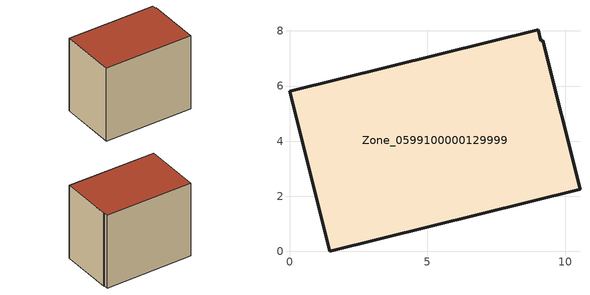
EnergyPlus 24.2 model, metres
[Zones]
Zone_0599100000129999
 floor ground (C_G): 1.45,0 0,5.82 9.02,8.05 9.12,7.64 9.19,7.66 10.54,2.25 z0
 wall outside (C_F): 1.45,0 10.54,2.25 9.19,7.66 9.12,7.64 9.02,8.05 0,5.82 1.45,0 z0:8
 roof outside (C_R): 0,5.82 1.45,0 10.54,2.25 9.19,7.66 9.12,7.64 9.02,8.05 z8
[BUILDING]
Pand.0599100000129999: North Axis=0; Terrain=City; Loads Convergence Tolerance Value=0.04; Temperature Convergence Tolerance Value=0.4; Solar Distribution=FullExterior; Maximum Number of Warmup Days=25; Minimum Number of Warmup Days=1
[Site:Location]
Rotterdam.The.Hague.AP_ZH_NLD Design_Conditions: Latitude=51.96; Longitude=4.45; Time Zone=1; Elevation=-4.5
[SITE:GROUNDTEMPERATURE:BUILDINGSURFACE]
18, 18, 18, 18, 18, 18, 18, 18, 18, 18, 18, 18
[MATERIAL] Thermal Absorptance=0.9; Solar Absorptance=0.7; Visible Absorptance=0.7
Name | Roughness | Thickness | Conductivity | Density | Specific Heat
G.TI.1965-1974 | MediumSmooth | 0.15 | 0.882353 | 540 | 1210
F.TI.1965-1974 | Rough | 0.3 | 0.697674 | 1920 | 840
R.TI.1965-1974 | MediumRough | 0.2 | 0.232558 | 1500 | 1000
[CONSTRUCTION]
C_G: G.TI.1965-1974
C_F: F.TI.1965-1974
C_R: R.TI.1965-1974
[ZONE]
Zone_0599100000129999: Type=1; Multiplier=1; Ceiling Height=Autocalculate; Volume=Autocalculate; Floor Area=autocalculate; Part of Total Floor Area=Yes
[ZONEINFILTRATION:DESIGNFLOWRATE]
Infil_Zone_0599100000129999: Zone or ZoneList or Space or SpaceList=Zone_0599100000129999; Schedule=AlwaysOn; Design Flow Rate Calculation Method=Flow/Area; Flow Rate per Floor Area=0.003; Constant Term Coefficient=1; Temperature Term Coefficient=0; Velocity Term Coefficient=0; Velocity Squared Term Coefficient=0
[HVACTEMPLATE:ZONE:IDEALLOADSAIRSYSTEM]
Zone_0599100000129999: Maximum Heating Supply Air Temperature=50; Minimum Cooling Supply Air Temperature=13; Maximum Heating Supply Air Humidity Ratio=0.0156; Minimum Cooling Supply Air Humidity Ratio=0.0077; Heating Limit=NoLimit; Cooling Limit=NoLimit; Dehumidification Control Type=ConstantSensibleHeatRatio; Cooling Sensible Heat Ratio=0.7; Dehumidification Setpoint=60; Humidification Control Type=None; Humidification Setpoint=30; Outdoor Air Method=None; Outdoor Air Flow Rate per Person=0.00944; Outdoor Air Flow Rate per Zone Floor Area=0; Outdoor Air Flow Rate per Zone=0; Demand Controlled Ventilation Type=None; Outdoor Air Economizer Type=NoEconomizer; Heat Recovery Type=None; Sensible Heat Recovery Effectiveness=0.7; Latent Heat Recovery Effectiveness=0.65
[ZONECONTROL:THERMOSTAT]
ThermostatControl_Zone_0599100000129999: Zone or ZoneList=Zone_0599100000129999; Control Type Schedule=DualSetpointControlType; Control 1=Thermostat_Zone_0599100000129999; Temperature Difference Between Cutout And Setpoint=0
[THERMOSTATSETPOINT:DUALSETPOINT]
Thermostat_Zone_0599100000129999: Heating Setpoint Temperature Schedule=HeatingSetpoint_Zone_0599100000129999; Cooling Setpoint Temperature Schedule=CoolingSetpoint_Zone_0599100000129999
[SCHEDULE:COMPACT]
HeatingSetpoint_Zone_0599100000129999: Through: 12/31, For: AllDays, Until: 24:00, 21
CoolingSetpoint_Zone_0599100000129999: Through: 12/31, For: AllDays, Until: 24:00, 24
DualSetpointControlType: Through: 12/31, For: AllDays, Until: 24:00, 4
AlwaysOn: Through: 12/31, For: AllDays, Until: 24:00, 1
